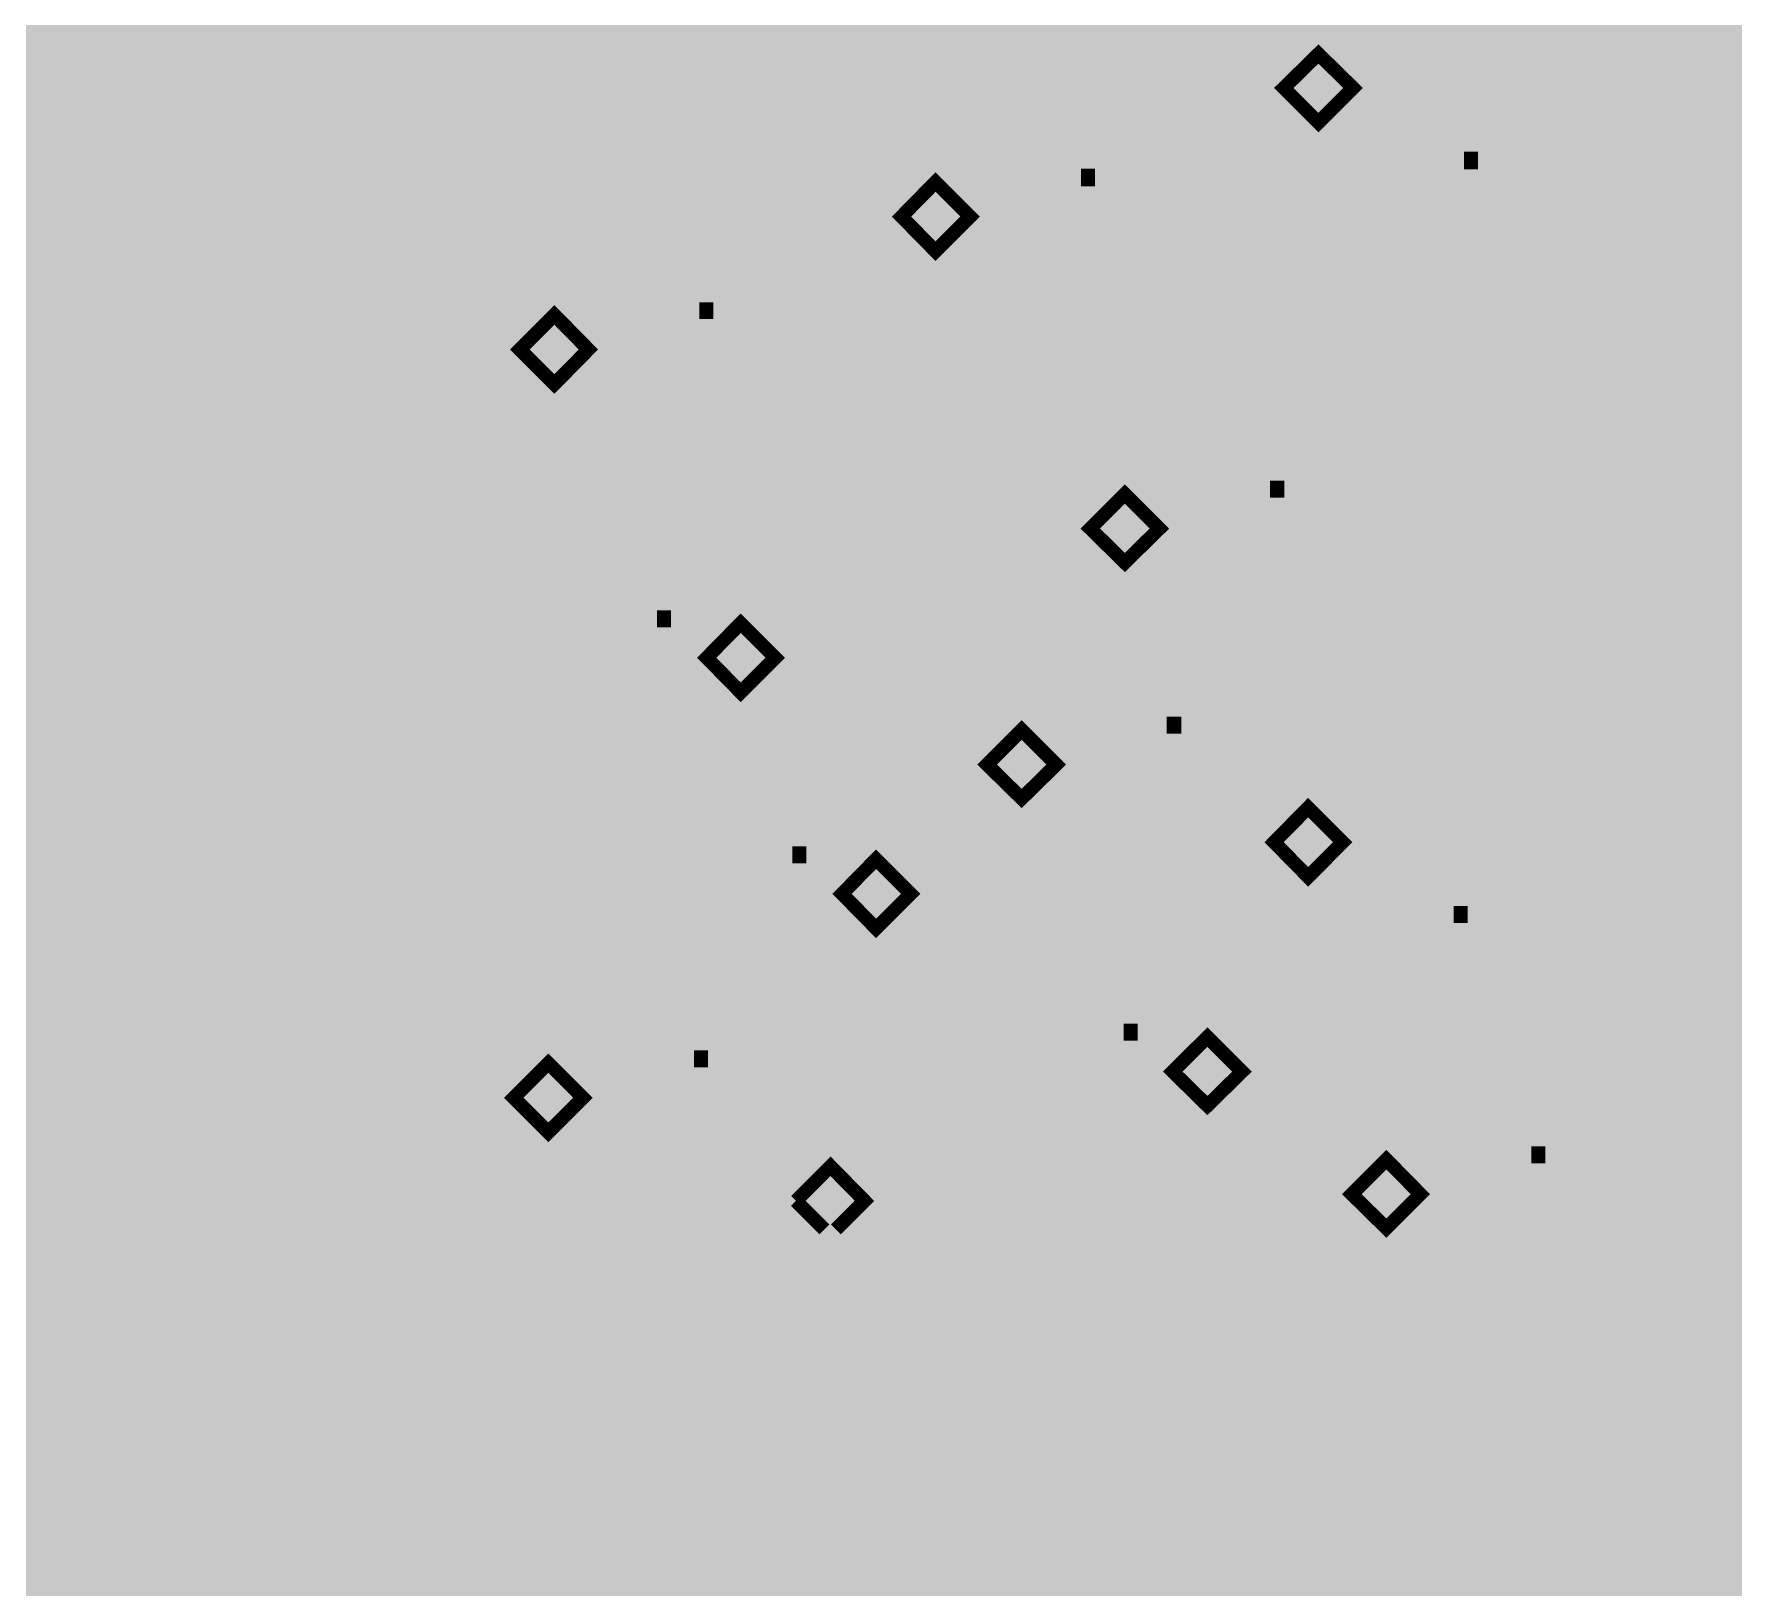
# Model space of a CAD drawing. Header units: millimetres. Extents: x 92 to 588, y 96 to 434.
# Drawn here: x 286.2 to 335.61, y 220.53 to 265.67 of the extents above; entities that cross this region are included whole.
import ezdxf

# ---------------------------------------------------------------- set-up
doc = ezdxf.new("R2010")
doc.units = ezdxf.units.MM
doc.layers.add('H', color=7, linetype='Continuous')
doc.layers.add('P', color=7, linetype='Continuous')

msp = doc.modelspace()

# ---------------------------------------------------------------- hatches: boundary and pattern name
at = {"layer": 'H', "linetype": 'Continuous'}
for points in [[(291.162, 223.903), (291.162, 433.788), (588.166, 433.788), (588.166, 223.903), (291.162, 223.903)], [(91.585, 96.255), (91.585, 292.1), (374.884, 292.1), (374.884, 96.255), (91.585, 96.255)], [(323.529, 263.096), (322.524, 264.102), (323.529, 265.089), (324.535, 264.102), (323.529, 263.096)], [(328.715, 261.738), (328.715, 262.108), (328.874, 262.267), (329.033, 262.426), (329.191, 262.567), (329.333, 262.726), (329.474, 262.885), (329.685, 263.149), (329.738, 263.255), (329.791, 263.343), (329.844, 263.555), (329.844, 263.661), (329.844, 263.767), (329.809, 263.837), (329.791, 263.89), (329.756, 263.961), (329.721, 263.978), (329.65, 264.031), (329.58, 264.066), (329.491, 264.084), (329.403, 264.084), (329.315, 264.084), (329.227, 264.066), (329.121, 264.031), (329.033, 263.996), (328.962, 263.978), (328.892, 263.925), (328.839, 263.89), (328.786, 263.855), (328.768, 264.225), (328.892, 264.278), (329.068, 264.331), (329.156, 264.349), (329.35, 264.384), (329.438, 264.384), (329.527, 264.384), (329.685, 264.366), (329.826, 264.313), (329.95, 264.243), (330.003, 264.19), (330.038, 264.137), (330.126, 264.031), (330.179, 263.908), (330.197, 263.749), (330.197, 263.678), (330.197, 263.52), (330.162, 263.396), (330.126, 263.273), (330.073, 263.149), (330.003, 263.043), (329.915, 262.938), (329.826, 262.814), (329.721, 262.708), (329.544, 262.532), (329.35, 262.338), (329.174, 262.161), (329.033, 262.038), (330.303, 262.038), (330.303, 261.738), (328.715, 261.738)], [(315.363, 261.191), (315.274, 261.209), (315.116, 261.227), (315.045, 261.262), (314.975, 261.297), (314.833, 261.385), (314.78, 261.438), (314.728, 261.509), (314.622, 261.703), (314.569, 261.809), (314.534, 261.932), (314.498, 262.214), (314.498, 262.391), (314.498, 262.549), (314.534, 262.849), (314.569, 262.99), (314.604, 263.132), (314.71, 263.361), (314.78, 263.467), (314.851, 263.555), (315.045, 263.714), (315.151, 263.767), (315.257, 263.819), (315.521, 263.872), (315.662, 263.89), (315.751, 263.89), (315.821, 263.872), (315.892, 263.872), (315.945, 263.855), (315.945, 263.52), (315.892, 263.537), (315.804, 263.573), (315.715, 263.59), (315.61, 263.59), (315.539, 263.59), (315.38, 263.555), (315.257, 263.502), (315.151, 263.414), (315.098, 263.361), (315.045, 263.308), (314.957, 263.184), (314.904, 263.008), (314.869, 262.832), (314.851, 262.726), (314.975, 262.532), (314.851, 262.479), (314.851, 262.444), (314.851, 262.408), (314.851, 262.179), (314.886, 261.967), (314.904, 261.879), (314.922, 261.809), (314.992, 261.668), (315.027, 261.632), (315.116, 261.562), (315.186, 261.509), (315.274, 261.491), (315.363, 261.473), (315.451, 261.491), (315.592, 261.544), (315.662, 261.597), (315.733, 261.668), (315.768, 261.756), (315.821, 261.932), (315.821, 262.073), (315.821, 262.161), (315.804, 262.285), (315.786, 262.338), (315.768, 262.391), (315.698, 262.497), (315.645, 262.532), (315.61, 262.549), (315.539, 262.585), (315.486, 262.602), (315.415, 262.62), (315.31, 262.62), (315.204, 262.62), (315.08, 262.585), (314.975, 262.532), (314.851, 262.726), (314.975, 262.796), (315.116, 262.849), (315.169, 262.885), (315.31, 262.902), (315.398, 262.902), (315.539, 262.902), (315.662, 262.867), (315.715, 262.849), (315.839, 262.796), (315.892, 262.743), (315.962, 262.691), (316.068, 262.549), (316.103, 262.479), (316.139, 262.391), (316.174, 262.197), (316.174, 262.091), (316.174, 261.985), (316.139, 261.809), (316.103, 261.72), (316.068, 261.632), (315.98, 261.509), (315.927, 261.438), (315.874, 261.385), (315.751, 261.297), (315.68, 261.262), (315.592, 261.227), (315.433, 261.209), (315.363, 261.191)], [(317.955, 261.209), (317.885, 261.209), (317.814, 261.227), (317.744, 261.244), (317.744, 261.562), (317.814, 261.544), (317.885, 261.526), (317.991, 261.509), (318.079, 261.509), (318.167, 261.509), (318.308, 261.526), (318.449, 261.579), (318.573, 261.668), (318.608, 261.72), (318.661, 261.791), (318.732, 261.914), (318.785, 262.073), (318.82, 262.267), (318.837, 262.373), (318.732, 262.549), (318.837, 262.62), (318.837, 262.673), (318.837, 262.726), (318.837, 262.779), (318.837, 262.902), (318.82, 263.114), (318.802, 263.202), (318.767, 263.29), (318.696, 263.414), (318.661, 263.467), (318.626, 263.502), (318.538, 263.555), (318.502, 263.573), (318.432, 263.608), (318.344, 263.608), (318.238, 263.608), (318.097, 263.555), (318.026, 263.484), (317.991, 263.449), (317.973, 263.414), (317.92, 263.326), (317.867, 263.149), (317.867, 263.008), (317.867, 262.938), (317.885, 262.796), (317.903, 262.743), (317.938, 262.691), (318.008, 262.602), (318.044, 262.567), (318.079, 262.532), (318.15, 262.497), (318.202, 262.479), (318.273, 262.479), (318.379, 262.461), (318.485, 262.479), (318.608, 262.514), (318.732, 262.549), (318.837, 262.373), (318.696, 262.285), (318.573, 262.232), (318.502, 262.214), (318.361, 262.179), (318.291, 262.179), (318.15, 262.197), (318.026, 262.214), (317.973, 262.232), (317.85, 262.303), (317.797, 262.338), (317.726, 262.391), (317.62, 262.532), (317.585, 262.602), (317.55, 262.691), (317.515, 262.885), (317.515, 262.99), (317.515, 263.096), (317.55, 263.273), (317.585, 263.361), (317.62, 263.449), (317.709, 263.59), (317.761, 263.643), (317.814, 263.696), (317.938, 263.784), (318.097, 263.855), (318.255, 263.89), (318.344, 263.89), (318.432, 263.89), (318.59, 263.855), (318.661, 263.837), (318.732, 263.802), (318.855, 263.714), (318.908, 263.661), (318.979, 263.573), (319.084, 263.396), (319.12, 263.29), (319.155, 263.167), (319.19, 262.867), (319.19, 262.708), (319.19, 262.549), (319.155, 262.232), (319.12, 262.091), (319.084, 261.95), (318.979, 261.72), (318.908, 261.615), (318.837, 261.526), (318.643, 261.368), (318.555, 261.315), (318.432, 261.262), (318.185, 261.209), (318.026, 261.209), (317.955, 261.209)], [(323.865, 261.738), (325.046, 264.031), (323.706, 264.031), (323.706, 264.331), (325.346, 264.331), (325.346, 263.943), (324.235, 261.738), (323.865, 261.738)], [(325.805, 261.738), (326.987, 264.031), (325.646, 264.031), (325.646, 264.331), (327.286, 264.331), (327.286, 263.943), (326.175, 261.738), (325.805, 261.738)], [(312.734, 261.244), (313.916, 263.537), (312.576, 263.537), (312.576, 263.837), (314.216, 263.837), (314.216, 263.449), (313.105, 261.244), (312.734, 261.244)], [(320.548, 261.244), (320.548, 262.144), (320.548, 262.426), (320.548, 263.431), (319.684, 262.426), (320.548, 262.426), (320.548, 262.144), (319.42, 262.144), (319.42, 262.514), (320.566, 263.837), (320.884, 263.837), (320.884, 262.426), (321.201, 262.426), (321.201, 262.144), (320.884, 262.144), (320.884, 261.244), (320.548, 261.244)], [(327.763, 261.738), (327.763, 262.25), (328.168, 262.25), (328.168, 261.738), (327.763, 261.738)], [(316.633, 261.244), (316.633, 261.756), (317.038, 261.756), (317.038, 261.244), (316.633, 261.244)], [(312.399, 259.357), (311.411, 260.362), (312.399, 261.368), (313.405, 260.362), (312.399, 259.357)], [(301.64, 257.381), (302.821, 259.674), (301.481, 259.674), (301.481, 259.974), (303.121, 259.974), (303.121, 259.586), (302.01, 257.381), (301.64, 257.381)], [(304.268, 257.328), (304.18, 257.346), (304.021, 257.364), (303.95, 257.399), (303.88, 257.434), (303.756, 257.505), (303.686, 257.575), (303.633, 257.646), (303.527, 257.84), (303.492, 257.946), (303.456, 258.069), (303.403, 258.351), (303.403, 258.528), (303.403, 258.687), (303.439, 258.986), (303.474, 259.128), (303.509, 259.269), (303.615, 259.498), (303.686, 259.604), (303.774, 259.692), (303.95, 259.851), (304.056, 259.904), (304.162, 259.957), (304.426, 260.009), (304.568, 260.027), (304.656, 260.027), (304.726, 260.009), (304.797, 260.009), (304.867, 259.992), (304.867, 259.657), (304.797, 259.674), (304.709, 259.71), (304.62, 259.727), (304.515, 259.727), (304.444, 259.727), (304.303, 259.692), (304.162, 259.639), (304.056, 259.551), (304.003, 259.498), (303.95, 259.445), (303.88, 259.322), (303.809, 259.145), (303.774, 258.969), (303.756, 258.863), (303.88, 258.669), (303.756, 258.616), (303.756, 258.581), (303.756, 258.493), (303.756, 258.457), (303.756, 258.316), (303.791, 258.104), (303.809, 258.016), (303.844, 257.928), (303.897, 257.805), (303.933, 257.769), (304.021, 257.699), (304.091, 257.646), (304.18, 257.628), (304.268, 257.611), (304.374, 257.628), (304.497, 257.681), (304.568, 257.734), (304.603, 257.769), (304.638, 257.805), (304.691, 257.893), (304.726, 258.069), (304.726, 258.21), (304.726, 258.298), (304.709, 258.422), (304.691, 258.475), (304.673, 258.528), (304.603, 258.616), (304.55, 258.669), (304.515, 258.687), (304.444, 258.722), (304.409, 258.739), (304.321, 258.757), (304.232, 258.757), (304.109, 258.757), (303.985, 258.722), (303.88, 258.669), (303.756, 258.863), (303.897, 258.933), (304.021, 258.986), (304.091, 259.022), (304.232, 259.039), (304.303, 259.039), (304.444, 259.039), (304.568, 259.004), (304.62, 258.986), (304.744, 258.933), (304.797, 258.881), (304.867, 258.828), (304.973, 258.687), (305.009, 258.616), (305.044, 258.528), (305.079, 258.334), (305.079, 258.228), (305.079, 258.122), (305.044, 257.946), (305.026, 257.858), (304.991, 257.769), (304.903, 257.628), (304.85, 257.575), (304.779, 257.522), (304.656, 257.434), (304.585, 257.399), (304.515, 257.364), (304.356, 257.346), (304.268, 257.328)], [(306.631, 257.381), (307.813, 259.674), (306.473, 259.674), (306.473, 259.974), (308.113, 259.974), (308.113, 259.586), (307.002, 257.381), (306.631, 257.381)], [(308.572, 257.381), (309.753, 259.674), (308.43, 259.674), (308.43, 259.974), (310.071, 259.974), (310.071, 259.586), (308.942, 257.381), (308.572, 257.381)], [(301.322, 255.494), (300.317, 256.499), (301.322, 257.505), (302.31, 256.499), (301.322, 255.494)], [(305.538, 257.381), (305.538, 257.875), (305.943, 257.875), (305.943, 257.381), (305.538, 257.381)], [(318.22, 252.195), (319.42, 254.471), (318.079, 254.471), (318.079, 254.771), (319.719, 254.771), (319.719, 254.383), (318.59, 252.195), (318.22, 252.195)], [(320.848, 252.143), (320.76, 252.143), (320.601, 252.178), (320.531, 252.195), (320.46, 252.231), (320.337, 252.319), (320.284, 252.372), (320.213, 252.442), (320.107, 252.636), (320.072, 252.742), (320.037, 252.866), (320.002, 253.166), (320.002, 253.324), (320.002, 253.501), (320.037, 253.801), (320.072, 253.942), (320.107, 254.065), (320.213, 254.312), (320.284, 254.4), (320.354, 254.506), (320.531, 254.647), (320.637, 254.718), (320.76, 254.771), (321.007, 254.824), (321.148, 254.824), (321.236, 254.824), (321.325, 254.824), (321.395, 254.806), (321.448, 254.788), (321.448, 254.453), (321.377, 254.488), (321.307, 254.506), (321.201, 254.524), (321.113, 254.524), (321.025, 254.524), (320.884, 254.488), (320.76, 254.436), (320.637, 254.365), (320.584, 254.312), (320.548, 254.259), (320.46, 254.118), (320.407, 253.959), (320.372, 253.765), (320.354, 253.659), (320.46, 253.483), (320.354, 253.413), (320.354, 253.377), (320.354, 253.342), (320.354, 253.307), (320.337, 253.254), (320.354, 253.13), (320.372, 252.901), (320.39, 252.813), (320.425, 252.742), (320.495, 252.619), (320.531, 252.566), (320.601, 252.495), (320.69, 252.46), (320.76, 252.425), (320.848, 252.425), (320.954, 252.425), (321.078, 252.478), (321.166, 252.531), (321.183, 252.566), (321.219, 252.601), (321.272, 252.707), (321.307, 252.866), (321.325, 253.024), (321.325, 253.095), (321.307, 253.236), (321.272, 253.289), (321.254, 253.342), (321.183, 253.43), (321.148, 253.465), (321.113, 253.501), (321.025, 253.536), (320.989, 253.536), (320.901, 253.554), (320.813, 253.554), (320.69, 253.554), (320.584, 253.518), (320.46, 253.483), (320.354, 253.659), (320.478, 253.748), (320.601, 253.801), (320.672, 253.818), (320.813, 253.836), (320.884, 253.836), (321.042, 253.836), (321.148, 253.818), (321.219, 253.801), (321.325, 253.73), (321.395, 253.695), (321.466, 253.642), (321.571, 253.501), (321.607, 253.413), (321.642, 253.324), (321.677, 253.148), (321.677, 253.024), (321.677, 252.936), (321.642, 252.742), (321.607, 252.654), (321.571, 252.583), (321.483, 252.442), (321.43, 252.389), (321.377, 252.319), (321.236, 252.231), (321.166, 252.195), (321.095, 252.178), (320.936, 252.143), (320.848, 252.143)], [(323.865, 252.125), (323.776, 252.143), (323.6, 252.16), (323.512, 252.195), (323.441, 252.213), (323.3, 252.301), (323.247, 252.354), (323.194, 252.407), (323.106, 252.531), (323.088, 252.601), (323.053, 252.672), (323.018, 252.83), (323.018, 252.901), (323.035, 253.007), (323.088, 253.201), (323.141, 253.289), (323.194, 253.377), (323.353, 253.518), (323.459, 253.571), (323.6, 253.43), (323.494, 253.324), (323.441, 253.254), (323.406, 253.183), (323.371, 253.024), (323.371, 252.936), (323.371, 252.813), (323.441, 252.619), (323.512, 252.548), (323.582, 252.478), (323.759, 252.389), (323.865, 252.389), (323.97, 252.389), (324.147, 252.46), (324.217, 252.531), (324.288, 252.601), (324.341, 252.778), (324.358, 252.883), (324.341, 252.954), (324.323, 253.077), (324.288, 253.13), (324.253, 253.183), (324.129, 253.271), (324.041, 253.324), (323.988, 253.36), (323.882, 253.395), (323.794, 253.43), (323.67, 253.483), (323.6, 253.43), (323.459, 253.571), (323.371, 253.642), (323.23, 253.765), (323.177, 253.818), (323.141, 253.889), (323.088, 254.065), (323.088, 254.153), (323.088, 254.224), (323.124, 254.365), (323.177, 254.488), (323.247, 254.594), (323.3, 254.647), (323.371, 254.683), (323.494, 254.753), (323.635, 254.806), (323.776, 254.841), (323.953, 254.841), (324.111, 254.806), (324.253, 254.771), (324.376, 254.7), (324.429, 254.647), (324.482, 254.612), (324.552, 254.506), (324.623, 254.383), (324.641, 254.242), (324.641, 254.171), (324.641, 254.083), (324.588, 253.924), (324.535, 253.836), (324.482, 253.748), (324.341, 253.624), (324.253, 253.571), (324.111, 253.712), (324.217, 253.836), (324.253, 253.889), (324.27, 253.959), (324.305, 254.1), (324.305, 254.171), (324.305, 254.259), (324.235, 254.4), (324.182, 254.471), (324.164, 254.488), (324.094, 254.541), (323.97, 254.577), (323.865, 254.577), (323.776, 254.577), (323.618, 254.524), (323.547, 254.471), (323.529, 254.453), (323.476, 254.383), (323.441, 254.277), (323.441, 254.189), (323.441, 254.136), (323.459, 254.03), (323.494, 253.977), (323.529, 253.942), (323.618, 253.853), (323.688, 253.818), (323.847, 253.73), (323.953, 253.695), (324.041, 253.659), (324.111, 253.712), (324.253, 253.571), (324.358, 253.501), (324.535, 253.377), (324.588, 253.307), (324.641, 253.218), (324.711, 253.024), (324.711, 252.919), (324.711, 252.83), (324.676, 252.672), (324.623, 252.548), (324.517, 252.407), (324.464, 252.354), (324.411, 252.301), (324.27, 252.213), (324.111, 252.16), (323.953, 252.143), (323.865, 252.125)], [(325.611, 252.143), (325.434, 252.16), (325.329, 252.178), (325.152, 252.231), (325.011, 252.301), (325.011, 252.672), (325.152, 252.583), (325.329, 252.513), (325.417, 252.478), (325.611, 252.442), (325.699, 252.442), (325.805, 252.442), (325.911, 252.478), (325.964, 252.495), (326.052, 252.548), (326.087, 252.583), (326.158, 252.654), (326.193, 252.76), (326.21, 252.795), (326.228, 252.919), (326.228, 253.06), (326.21, 253.166), (326.193, 253.218), (326.158, 253.254), (326.105, 253.324), (326.069, 253.36), (325.999, 253.395), (325.893, 253.43), (325.805, 253.448), (325.681, 253.448), (325.54, 253.448), (325.54, 253.73), (325.646, 253.73), (325.77, 253.748), (325.964, 253.801), (326.034, 253.853), (326.069, 253.871), (326.122, 253.942), (326.175, 254.065), (326.175, 254.171), (326.175, 254.224), (326.158, 254.294), (326.14, 254.33), (326.122, 254.365), (326.069, 254.436), (326.052, 254.453), (325.981, 254.488), (325.893, 254.506), (325.822, 254.524), (325.734, 254.524), (325.628, 254.524), (325.54, 254.506), (325.452, 254.488), (325.364, 254.453), (325.276, 254.418), (325.205, 254.383), (325.152, 254.33), (325.099, 254.312), (325.082, 254.665), (325.205, 254.735), (325.381, 254.788), (325.487, 254.806), (325.664, 254.824), (325.752, 254.824), (325.928, 254.824), (326.069, 254.788), (326.122, 254.771), (326.246, 254.718), (326.299, 254.683), (326.352, 254.647), (326.44, 254.541), (326.475, 254.488), (326.493, 254.418), (326.528, 254.277), (326.528, 254.206), (326.528, 254.1), (326.457, 253.906), (326.387, 253.836), (326.316, 253.765), (326.158, 253.659), (326.052, 253.624), (326.14, 253.589), (326.228, 253.554), (326.316, 253.501), (326.405, 253.43), (326.44, 253.395), (326.51, 253.307), (326.528, 253.236), (326.546, 253.183), (326.581, 253.042), (326.581, 252.954), (326.581, 252.866), (326.546, 252.707), (326.528, 252.636), (326.493, 252.566), (326.405, 252.442), (326.352, 252.372), (326.299, 252.319), (326.158, 252.231), (326.087, 252.195), (325.999, 252.178), (325.822, 252.143), (325.717, 252.143), (325.611, 252.143)], [(322.118, 252.195), (322.118, 252.689), (322.542, 252.689), (322.542, 252.195), (322.118, 252.195)], [(317.903, 250.308), (316.897, 251.296), (317.903, 252.301), (318.908, 251.296), (317.903, 250.308)], [(303.033, 248.368), (302.945, 248.385), (302.786, 248.403), (302.715, 248.438), (302.645, 248.474), (302.521, 248.562), (302.451, 248.615), (302.398, 248.685), (302.292, 248.879), (302.257, 248.985), (302.222, 249.109), (302.169, 249.391), (302.169, 249.726), (302.204, 250.026), (302.239, 250.167), (302.275, 250.308), (302.38, 250.537), (302.451, 250.643), (302.539, 250.731), (302.715, 250.89), (302.821, 250.943), (302.927, 250.996), (303.192, 251.049), (303.333, 251.067), (303.421, 251.067), (303.492, 251.049), (303.562, 251.049), (303.633, 251.031), (303.633, 250.696), (303.562, 250.714), (303.474, 250.749), (303.386, 250.767), (303.28, 250.767), (303.209, 250.767), (303.068, 250.731), (302.927, 250.678), (302.821, 250.59), (302.768, 250.537), (302.715, 250.484), (302.645, 250.361), (302.574, 250.185), (302.539, 250.008), (302.521, 249.902), (302.645, 249.708), (302.521, 249.655), (302.521, 249.62), (302.521, 249.532), (302.521, 249.497), (302.521, 249.356), (302.557, 249.144), (302.574, 249.056), (302.61, 248.968), (302.663, 248.844), (302.715, 248.809), (302.786, 248.738), (302.857, 248.685), (302.945, 248.668), (303.033, 248.65), (303.139, 248.668), (303.262, 248.721), (303.333, 248.773), (303.368, 248.809), (303.403, 248.844), (303.456, 248.932), (303.492, 249.109), (303.492, 249.25), (303.492, 249.338), (303.474, 249.461), (303.456, 249.514), (303.439, 249.567), (303.368, 249.673), (303.315, 249.708), (303.28, 249.726), (303.209, 249.761), (303.174, 249.779), (303.086, 249.797), (302.998, 249.797), (302.874, 249.797), (302.751, 249.761), (302.645, 249.708), (302.521, 249.902), (302.663, 249.973), (302.786, 250.026), (302.857, 250.061), (302.998, 250.079), (303.068, 250.079), (303.209, 250.079), (303.333, 250.043), (303.386, 250.026), (303.509, 249.973), (303.562, 249.92), (303.633, 249.867), (303.739, 249.726), (303.774, 249.655), (303.809, 249.567), (303.844, 249.373), (303.844, 249.267), (303.844, 249.162), (303.809, 248.985), (303.791, 248.897), (303.756, 248.809), (303.668, 248.668), (303.615, 248.615), (303.545, 248.562), (303.421, 248.474), (303.35, 248.438), (303.28, 248.403), (303.121, 248.385), (303.033, 248.368)], [(306.085, 248.368), (305.996, 248.385), (305.838, 248.403), (305.749, 248.438), (305.679, 248.474), (305.555, 248.562), (305.502, 248.615), (305.432, 248.685), (305.344, 248.879), (305.291, 248.985), (305.255, 249.109), (305.22, 249.391), (305.22, 249.567), (305.22, 249.726), (305.255, 250.026), (305.291, 250.167), (305.326, 250.308), (305.432, 250.537), (305.502, 250.643), (305.573, 250.731), (305.767, 250.89), (305.873, 250.943), (305.979, 250.996), (306.243, 251.049), (306.384, 251.067), (306.473, 251.067), (306.543, 251.049), (306.614, 251.049), (306.667, 251.031), (306.667, 250.696), (306.596, 250.714), (306.525, 250.749), (306.437, 250.767), (306.331, 250.767), (306.261, 250.767), (306.102, 250.731), (305.979, 250.678), (305.855, 250.59), (305.82, 250.537), (305.767, 250.484), (305.679, 250.361), (305.626, 250.185), (305.591, 250.008), (305.573, 249.902), (305.696, 249.708), (305.573, 249.655), (305.573, 249.62), (305.573, 249.585), (305.573, 249.497), (305.573, 249.356), (305.591, 249.144), (305.626, 249.056), (305.644, 248.968), (305.714, 248.844), (305.749, 248.809), (305.82, 248.738), (305.908, 248.685), (305.996, 248.668), (306.085, 248.65), (306.173, 248.668), (306.314, 248.721), (306.384, 248.773), (306.42, 248.809), (306.455, 248.844), (306.49, 248.932), (306.543, 249.109), (306.543, 249.25), (306.543, 249.338), (306.525, 249.461), (306.508, 249.514), (306.473, 249.567), (306.42, 249.673), (306.367, 249.708), (306.331, 249.726), (306.261, 249.761), (306.208, 249.779), (306.12, 249.797), (306.032, 249.797), (305.926, 249.797), (305.802, 249.761), (305.696, 249.708), (305.573, 249.902), (305.696, 249.973), (305.838, 250.026), (305.89, 250.061), (306.032, 250.079), (306.12, 250.079), (306.261, 250.079), (306.384, 250.043), (306.437, 250.026), (306.561, 249.973), (306.614, 249.92), (306.684, 249.867), (306.79, 249.726), (306.825, 249.655), (306.861, 249.567), (306.896, 249.373), (306.896, 249.267), (306.896, 249.162), (306.861, 248.985), (306.825, 248.897), (306.79, 248.809), (306.702, 248.668), (306.649, 248.615), (306.596, 248.562), (306.473, 248.474), (306.402, 248.438), (306.314, 248.403), (306.155, 248.385), (306.085, 248.368)], [(300.405, 248.421), (301.587, 250.714), (300.246, 250.714), (300.246, 251.014), (301.886, 251.014), (301.886, 250.626), (300.775, 248.421), (300.405, 248.421)], [(307.337, 248.421), (308.519, 250.714), (307.196, 250.714), (307.196, 251.014), (308.836, 251.014), (308.836, 250.626), (307.707, 248.421), (307.337, 248.421)], [(304.303, 248.421), (304.303, 248.915), (304.709, 248.915), (304.709, 248.421), (304.303, 248.421)], [(306.737, 246.533), (305.749, 247.539), (306.737, 248.544), (307.743, 247.539), (306.737, 246.533)], [(315.221, 245.334), (316.421, 247.609), (315.08, 247.609), (315.08, 247.909), (316.721, 247.909), (316.721, 247.521), (315.592, 245.334), (315.221, 245.334)], [(317.761, 245.281), (317.603, 245.316), (317.532, 245.334), (317.462, 245.369), (317.338, 245.457), (317.285, 245.51), (317.215, 245.581), (317.109, 245.775), (317.074, 245.881), (317.038, 246.004), (317.003, 246.304), (317.003, 246.463), (317.003, 246.639), (317.038, 246.939), (317.074, 247.08), (317.109, 247.204), (317.215, 247.451), (317.285, 247.539), (317.356, 247.645), (317.532, 247.786), (317.638, 247.856), (317.761, 247.909), (318.008, 247.962), (318.15, 247.962), (318.238, 247.962), (318.326, 247.962), (318.396, 247.944), (318.449, 247.927), (318.449, 247.592), (318.379, 247.627), (318.308, 247.645), (318.202, 247.662), (318.114, 247.662), (318.026, 247.662), (317.885, 247.627), (317.761, 247.574), (317.638, 247.503), (317.585, 247.451), (317.55, 247.398), (317.462, 247.257), (317.409, 247.098), (317.373, 246.904), (317.356, 246.798), (317.462, 246.622), (317.356, 246.551), (317.356, 246.516), (317.356, 246.48), (317.356, 246.269), (317.373, 246.039), (317.409, 245.951), (317.426, 245.881), (317.497, 245.757), (317.532, 245.704), (317.603, 245.634), (317.691, 245.598), (317.761, 245.563), (317.85, 245.563), (317.955, 245.563), (318.079, 245.616), (318.167, 245.669), (318.202, 245.704), (318.22, 245.74), (318.273, 245.845), (318.326, 246.004), (318.326, 246.163), (318.326, 246.233), (318.308, 246.375), (318.255, 246.48), (318.185, 246.569), (318.15, 246.604), (318.114, 246.639), (318.026, 246.674), (317.991, 246.674), (317.903, 246.692), (317.814, 246.692), (317.691, 246.692), (317.585, 246.657), (317.462, 246.622), (317.356, 246.798), (317.479, 246.886), (317.603, 246.939), (317.673, 246.957), (317.814, 246.974), (317.885, 246.974), (318.044, 246.974), (318.15, 246.957), (318.22, 246.939), (318.326, 246.868), (318.396, 246.833), (318.467, 246.78), (318.573, 246.639), (318.608, 246.551), (318.643, 246.463), (318.679, 246.269), (318.679, 246.163), (318.679, 246.075), (318.643, 245.881), (318.608, 245.793), (318.573, 245.722), (318.485, 245.581), (318.432, 245.528), (318.379, 245.457), (318.238, 245.369), (318.167, 245.334), (318.097, 245.316), (317.938, 245.281), (317.85, 245.281), (317.761, 245.281)], [(320.866, 245.263), (320.778, 245.281), (320.601, 245.299), (320.513, 245.334), (320.443, 245.352), (320.301, 245.44), (320.249, 245.493), (320.196, 245.546), (320.107, 245.669), (320.09, 245.74), (320.055, 245.81), (320.037, 245.969), (320.019, 246.039), (320.037, 246.145), (320.09, 246.339), (320.143, 246.428), (320.196, 246.516), (320.354, 246.657), (320.46, 246.71), (320.601, 246.569), (320.495, 246.463), (320.443, 246.392), (320.425, 246.322), (320.372, 246.163), (320.372, 246.075), (320.39, 245.951), (320.46, 245.757), (320.513, 245.687), (320.584, 245.616), (320.76, 245.528), (320.866, 245.528), (320.972, 245.528), (321.148, 245.598), (321.219, 245.669), (321.289, 245.722), (321.342, 245.916), (321.36, 246.022), (321.36, 246.092), (321.325, 246.216), (321.289, 246.269), (321.254, 246.322), (321.13, 246.41), (321.042, 246.463), (320.989, 246.498), (320.901, 246.533), (320.795, 246.569), (320.672, 246.622), (320.601, 246.569), (320.46, 246.71), (320.372, 246.78), (320.231, 246.904), (320.178, 246.957), (320.143, 247.027), (320.09, 247.204), (320.09, 247.292), (320.09, 247.362), (320.125, 247.503), (320.178, 247.627), (320.249, 247.733), (320.301, 247.786), (320.372, 247.821), (320.495, 247.892), (320.637, 247.944), (320.778, 247.98), (320.954, 247.98), (321.113, 247.944), (321.254, 247.909), (321.377, 247.839), (321.43, 247.786), (321.483, 247.733), (321.571, 247.645), (321.624, 247.521), (321.642, 247.38), (321.642, 247.309), (321.642, 247.221), (321.589, 247.062), (321.536, 246.974), (321.483, 246.886), (321.342, 246.763), (321.254, 246.71), (321.113, 246.851), (321.219, 246.974), (321.254, 247.027), (321.272, 247.098), (321.307, 247.239), (321.307, 247.309), (321.307, 247.398), (321.236, 247.539), (321.183, 247.609), (321.166, 247.627), (321.095, 247.68), (320.972, 247.715), (320.866, 247.715), (320.778, 247.715), (320.619, 247.662), (320.548, 247.609), (320.531, 247.592), (320.478, 247.521), (320.443, 247.415), (320.443, 247.327), (320.443, 247.274), (320.478, 247.168), (320.495, 247.115), (320.531, 247.08), (320.619, 246.992), (320.69, 246.957), (320.848, 246.868), (320.954, 246.833), (321.042, 246.798), (321.113, 246.851), (321.254, 246.71), (321.36, 246.639), (321.536, 246.516), (321.589, 246.445), (321.642, 246.357), (321.713, 246.163), (321.713, 246.057), (321.713, 245.969), (321.677, 245.81), (321.624, 245.669), (321.519, 245.546), (321.466, 245.493), (321.413, 245.44), (321.272, 245.352), (321.13, 245.299), (320.954, 245.281), (320.866, 245.263)], [(322.753, 245.281), (322.595, 245.316), (322.524, 245.334), (322.453, 245.369), (322.33, 245.457), (322.277, 245.51), (322.206, 245.581), (322.101, 245.775), (322.065, 245.881), (322.03, 246.004), (321.995, 246.304), (321.995, 246.463), (321.995, 246.639), (322.03, 246.939), (322.065, 247.08), (322.101, 247.204), (322.206, 247.451), (322.277, 247.539), (322.348, 247.645), (322.524, 247.786), (322.63, 247.856), (322.753, 247.909), (323, 247.962), (323.159, 247.962), (323.23, 247.962), (323.318, 247.962), (323.388, 247.944), (323.441, 247.927), (323.441, 247.592), (323.371, 247.627), (323.3, 247.645), (323.194, 247.662), (323.106, 247.662), (323.018, 247.662), (322.877, 247.627), (322.753, 247.574), (322.63, 247.503), (322.577, 247.451), (322.542, 247.398), (322.453, 247.257), (322.4, 247.098), (322.365, 246.904), (322.348, 246.798), (322.453, 246.622), (322.348, 246.551), (322.348, 246.516), (322.348, 246.48), (322.348, 246.392), (322.348, 246.269), (322.365, 246.039), (322.4, 245.951), (322.418, 245.881), (322.489, 245.757), (322.524, 245.704), (322.595, 245.634), (322.683, 245.598), (322.753, 245.563), (322.841, 245.563), (322.947, 245.563), (323.071, 245.616), (323.159, 245.669), (323.194, 245.704), (323.212, 245.74), (323.265, 245.845), (323.318, 246.004), (323.318, 246.163), (323.318, 246.233), (323.3, 246.375), (323.282, 246.428), (323.247, 246.48), (323.177, 246.569), (323.141, 246.604), (323.106, 246.639), (323.035, 246.674), (322.983, 246.674), (322.894, 246.692), (322.806, 246.692), (322.683, 246.692), (322.577, 246.657), (322.453, 246.622), (322.348, 246.798), (322.471, 246.886), (322.595, 246.939), (322.665, 246.957), (322.806, 246.974), (322.877, 246.974), (323.035, 246.974), (323.141, 246.957), (323.212, 246.939), (323.318, 246.868), (323.388, 246.833), (323.459, 246.78), (323.565, 246.639), (323.6, 246.551), (323.635, 246.463), (323.67, 246.269), (323.67, 246.163), (323.67, 246.075), (323.635, 245.881), (323.6, 245.793), (323.565, 245.722), (323.476, 245.581), (323.424, 245.528), (323.371, 245.457), (323.23, 245.369), (323.159, 245.334), (323.088, 245.316), (322.93, 245.281), (322.841, 245.281), (322.753, 245.281)], [(319.12, 245.334), (319.12, 245.828), (319.543, 245.828), (319.543, 245.334), (319.12, 245.334)], [(314.904, 243.447), (313.899, 244.434), (314.904, 245.44), (315.909, 244.434), (314.904, 243.447)], [(304.338, 241.559), (305.52, 243.852), (304.18, 243.852), (304.18, 244.152), (305.82, 244.152), (305.82, 243.764), (304.709, 241.559), (304.338, 241.559)], [(306.966, 241.506), (306.878, 241.524), (306.72, 241.542), (306.649, 241.577), (306.578, 241.612), (306.437, 241.683), (306.384, 241.753), (306.331, 241.824), (306.226, 242.018), (306.173, 242.124), (306.137, 242.247), (306.102, 242.529), (306.102, 242.706), (306.102, 242.864), (306.137, 243.164), (306.173, 243.305), (306.208, 243.447), (306.314, 243.676), (306.384, 243.782), (306.455, 243.87), (306.649, 244.029), (306.755, 244.082), (306.861, 244.134), (307.125, 244.187), (307.266, 244.205), (307.355, 244.205), (307.425, 244.187), (307.496, 244.187), (307.549, 244.17), (307.549, 243.835), (307.496, 243.852), (307.407, 243.887), (307.319, 243.905), (307.213, 243.905), (307.143, 243.905), (306.984, 243.87), (306.861, 243.817), (306.755, 243.729), (306.702, 243.676), (306.649, 243.623), (306.561, 243.499), (306.508, 243.323), (306.473, 243.147), (306.455, 243.041), (306.578, 242.847), (306.455, 242.794), (306.455, 242.759), (306.455, 242.723), (306.455, 242.494), (306.49, 242.282), (306.508, 242.194), (306.525, 242.106), (306.596, 241.982), (306.631, 241.947), (306.72, 241.877), (306.79, 241.824), (306.878, 241.806), (306.966, 241.788), (307.055, 241.806), (307.196, 241.859), (307.266, 241.912), (307.302, 241.947), (307.337, 241.982), (307.372, 242.071), (307.425, 242.247), (307.425, 242.388), (307.425, 242.476), (307.407, 242.6), (307.39, 242.653), (307.372, 242.706), (307.302, 242.794), (307.249, 242.847), (307.213, 242.864), (307.143, 242.9), (307.09, 242.917), (307.019, 242.935), (306.914, 242.935), (306.808, 242.935), (306.684, 242.9), (306.578, 242.847), (306.455, 243.041), (306.578, 243.111), (306.72, 243.164), (306.772, 243.2), (306.914, 243.217), (307.002, 243.217), (307.143, 243.217), (307.266, 243.182), (307.319, 243.164), (307.443, 243.111), (307.496, 243.058), (307.566, 243.006), (307.672, 242.864), (307.707, 242.794), (307.743, 242.706), (307.778, 242.512), (307.778, 242.406), (307.778, 242.3), (307.743, 242.124), (307.707, 242.035), (307.672, 241.947), (307.584, 241.806), (307.531, 241.753), (307.478, 241.7), (307.355, 241.612), (307.284, 241.577), (307.196, 241.542), (307.037, 241.524), (306.966, 241.506)], [(309.33, 241.559), (310.512, 243.852), (309.171, 243.852), (309.171, 244.152), (310.812, 244.152), (310.812, 243.764), (309.7, 241.559), (309.33, 241.559)], [(311.517, 241.524), (311.429, 241.524), (311.359, 241.542), (311.288, 241.559), (311.288, 241.877), (311.359, 241.859), (311.447, 241.841), (311.535, 241.824), (311.623, 241.806), (311.711, 241.824), (311.87, 241.841), (311.994, 241.894), (312.117, 241.982), (312.17, 242.035), (312.205, 242.088), (312.293, 242.229), (312.346, 242.388), (312.382, 242.582), (312.382, 242.67), (312.293, 242.864), (312.382, 242.917), (312.399, 242.988), (312.399, 243.217), (312.364, 243.429), (312.346, 243.517), (312.311, 243.605), (312.258, 243.729), (312.205, 243.782), (312.17, 243.817), (312.099, 243.87), (312.064, 243.887), (311.976, 243.923), (311.888, 243.923), (311.782, 243.905), (311.658, 243.852), (311.57, 243.799), (311.553, 243.764), (311.517, 243.729), (311.464, 243.641), (311.429, 243.464), (311.411, 243.323), (311.411, 243.253), (311.447, 243.111), (311.464, 243.058), (311.482, 243.006), (311.553, 242.917), (311.588, 242.882), (311.623, 242.847), (311.711, 242.812), (311.747, 242.794), (311.835, 242.794), (311.923, 242.776), (312.029, 242.794), (312.17, 242.829), (312.293, 242.864), (312.382, 242.67), (312.24, 242.6), (312.117, 242.547), (312.064, 242.529), (311.923, 242.494), (311.852, 242.494), (311.711, 242.512), (311.588, 242.529), (311.517, 242.547), (311.411, 242.6), (311.341, 242.653), (311.288, 242.706), (311.182, 242.847), (311.129, 242.917), (311.112, 243.006), (311.076, 243.2), (311.059, 243.305), (311.076, 243.411), (311.094, 243.588), (311.129, 243.676), (311.165, 243.764), (311.253, 243.905), (311.306, 243.958), (311.359, 244.011), (311.5, 244.099), (311.57, 244.134), (311.658, 244.17), (311.8, 244.205), (311.976, 244.205), (312.135, 244.17), (312.205, 244.134), (312.276, 244.117), (312.399, 244.029), (312.47, 243.976), (312.523, 243.887), (312.629, 243.711), (312.664, 243.605), (312.699, 243.482), (312.734, 243.182), (312.734, 243.006), (312.734, 242.847), (312.699, 242.547), (312.664, 242.406), (312.629, 242.265), (312.523, 242.035), (312.452, 241.93), (312.382, 241.824), (312.205, 241.683), (312.099, 241.63), (311.994, 241.577), (311.729, 241.524), (311.588, 241.524), (311.517, 241.524)], [(323.23, 241.171), (322.242, 242.177), (323.23, 243.182), (324.235, 242.177), (323.23, 241.171)], [(323.565, 239.831), (324.746, 242.106), (323.406, 242.106), (323.406, 242.406), (325.046, 242.406), (325.046, 242.018), (323.935, 239.831), (323.565, 239.831)], [(326.175, 239.778), (326.087, 239.778), (325.928, 239.813), (325.858, 239.831), (325.787, 239.866), (325.664, 239.954), (325.611, 240.007), (325.54, 240.078), (325.434, 240.272), (325.399, 240.377), (325.364, 240.501), (325.329, 240.801), (325.329, 240.959), (325.329, 241.136), (325.364, 241.436), (325.399, 241.577), (325.434, 241.7), (325.54, 241.947), (325.611, 242.053), (325.681, 242.141), (325.858, 242.3), (325.964, 242.353), (326.087, 242.406), (326.334, 242.459), (326.493, 242.459), (326.563, 242.459), (326.651, 242.459), (326.722, 242.441), (326.775, 242.423), (326.775, 242.088), (326.704, 242.124), (326.634, 242.141), (326.546, 242.159), (326.44, 242.159), (326.352, 242.159), (326.21, 242.141), (326.087, 242.071), (325.964, 242), (325.911, 241.947), (325.875, 241.894), (325.787, 241.753), (325.734, 241.594), (325.699, 241.4), (325.681, 241.295), (325.787, 241.118), (325.681, 241.048), (325.681, 241.012), (325.681, 240.977), (325.681, 240.942), (325.681, 240.889), (325.681, 240.765), (325.699, 240.536), (325.734, 240.448), (325.752, 240.377), (325.822, 240.254), (325.858, 240.201), (325.928, 240.13), (326.016, 240.095), (326.087, 240.06), (326.175, 240.06), (326.281, 240.06), (326.422, 240.113), (326.493, 240.166), (326.528, 240.201), (326.546, 240.254), (326.599, 240.342), (326.651, 240.518), (326.651, 240.66), (326.651, 240.73), (326.634, 240.871), (326.616, 240.924), (326.581, 240.977), (326.51, 241.065), (326.475, 241.101), (326.44, 241.136), (326.369, 241.171), (326.316, 241.171), (326.228, 241.189), (326.14, 241.189), (326.016, 241.189), (325.911, 241.153), (325.787, 241.118), (325.681, 241.295), (325.805, 241.383), (325.928, 241.436), (325.999, 241.453), (326.14, 241.471), (326.228, 241.471), (326.369, 241.471), (326.493, 241.453), (326.546, 241.436), (326.669, 241.365), (326.722, 241.33), (326.793, 241.277), (326.898, 241.136), (326.934, 241.048), (326.969, 240.977), (327.004, 240.783), (327.004, 240.66), (327.004, 240.571), (326.969, 240.377), (326.934, 240.307), (326.898, 240.219), (326.81, 240.078), (326.757, 240.025), (326.704, 239.954), (326.563, 239.866), (326.493, 239.831), (326.422, 239.813), (326.263, 239.778), (326.175, 239.778)], [(329.103, 239.778), (328.927, 239.795), (328.839, 239.831), (328.768, 239.866), (328.627, 239.936), (328.574, 239.989), (328.521, 240.042), (328.433, 240.166), (328.415, 240.236), (328.38, 240.307), (328.362, 240.466), (328.345, 240.536), (328.362, 240.642), (328.415, 240.836), (328.468, 240.924), (328.521, 241.012), (328.68, 241.153), (328.786, 241.206), (328.927, 241.065), (328.821, 240.959), (328.786, 240.889), (328.75, 240.818), (328.698, 240.66), (328.698, 240.571), (328.715, 240.448), (328.786, 240.254), (328.839, 240.183), (328.909, 240.113), (329.103, 240.042), (329.191, 240.025), (329.297, 240.042), (329.474, 240.095), (329.544, 240.166), (329.615, 240.236), (329.668, 240.413), (329.685, 240.518), (329.685, 240.589), (329.65, 240.712), (329.615, 240.765), (329.58, 240.818), (329.456, 240.907), (329.385, 240.959), (329.315, 240.995), (329.227, 241.03), (329.121, 241.065), (328.997, 241.118), (328.927, 241.065), (328.786, 241.206), (328.698, 241.277), (328.556, 241.4), (328.504, 241.453), (328.468, 241.524), (328.415, 241.7), (328.415, 241.788), (328.415, 241.859), (328.451, 242), (328.504, 242.124), (328.592, 242.229), (328.645, 242.282), (328.698, 242.318), (328.821, 242.388), (328.962, 242.441), (329.103, 242.476), (329.191, 242.476), (329.28, 242.476), (329.438, 242.441), (329.58, 242.406), (329.703, 242.335), (329.809, 242.247), (329.897, 242.141), (329.95, 242.018), (329.968, 241.877), (329.968, 241.806), (329.968, 241.736), (329.915, 241.559), (329.879, 241.471), (329.809, 241.383), (329.668, 241.259), (329.58, 241.206), (329.438, 241.348), (329.544, 241.471), (329.58, 241.524), (329.597, 241.594), (329.632, 241.736), (329.632, 241.806), (329.632, 241.894), (329.562, 242.035), (329.509, 242.106), (329.491, 242.124), (329.421, 242.177), (329.297, 242.212), (329.191, 242.212), (329.103, 242.212), (328.945, 242.159), (328.892, 242.106), (328.856, 242.088), (328.803, 242.018), (328.768, 241.912), (328.768, 241.824), (328.768, 241.771), (328.803, 241.665), (328.821, 241.612), (328.856, 241.577), (328.945, 241.489), (329.015, 241.453), (329.068, 241.418), (329.174, 241.365), (329.28, 241.33), (329.368, 241.295), (329.438, 241.348), (329.58, 241.206), (329.685, 241.136), (329.862, 241.012), (329.915, 240.942), (329.968, 240.854), (330.038, 240.66), (330.038, 240.554), (330.038, 240.466), (330.003, 240.307), (329.95, 240.183), (329.862, 240.042), (329.791, 239.989), (329.738, 239.936), (329.597, 239.848), (329.456, 239.795), (329.28, 239.778), (329.103, 239.778)], [(331.044, 239.778), (330.955, 239.778), (330.761, 239.795), (330.655, 239.813), (330.479, 239.866), (330.338, 239.936), (330.338, 240.307), (330.479, 240.219), (330.655, 240.148), (330.744, 240.113), (330.938, 240.078), (331.026, 240.078), (331.132, 240.078), (331.238, 240.113), (331.29, 240.13), (331.379, 240.183), (331.414, 240.219), (331.485, 240.307), (331.52, 240.395), (331.537, 240.43), (331.555, 240.554), (331.555, 240.624), (331.555, 240.695), (331.537, 240.801), (331.502, 240.889), (331.432, 240.959), (331.396, 240.995), (331.326, 241.048), (331.238, 241.065), (331.132, 241.083), (331.008, 241.083), (330.867, 241.083), (330.867, 241.365), (330.991, 241.365), (331.096, 241.383), (331.29, 241.436), (331.361, 241.489), (331.396, 241.506), (331.449, 241.577), (331.502, 241.7), (331.502, 241.806), (331.502, 241.859), (331.485, 241.93), (331.467, 241.982), (331.449, 242), (331.396, 242.071), (331.379, 242.088), (331.308, 242.124), (331.22, 242.141), (331.149, 242.159), (331.061, 242.159), (330.973, 242.159), (330.867, 242.141), (330.779, 242.124), (330.691, 242.088), (330.603, 242.053), (330.55, 242.018), (330.479, 241.982), (330.426, 241.947), (330.409, 242.3), (330.532, 242.371), (330.708, 242.423), (330.814, 242.441), (330.991, 242.459), (331.079, 242.459), (331.255, 242.459), (331.396, 242.423), (331.449, 242.406), (331.573, 242.353), (331.626, 242.318), (331.679, 242.282), (331.767, 242.177), (331.802, 242.124), (331.837, 242.053), (331.855, 241.93), (331.855, 241.841), (331.855, 241.736), (331.784, 241.559), (331.714, 241.471), (331.643, 241.4), (331.485, 241.295), (331.379, 241.259), (331.467, 241.224), (331.555, 241.189), (331.643, 241.136), (331.731, 241.065), (331.767, 241.03), (331.837, 240.942), (331.855, 240.889), (331.89, 240.818), (331.908, 240.677), (331.908, 240.589), (331.908, 240.501), (331.873, 240.342), (331.855, 240.272), (331.82, 240.201), (331.731, 240.078), (331.679, 240.007), (331.626, 239.954), (331.485, 239.866), (331.414, 239.831), (331.326, 239.813), (331.149, 239.778), (331.044, 239.778)], [(308.236, 241.559), (308.236, 242.053), (308.642, 242.053), (308.642, 241.559), (308.236, 241.559)], [(310.671, 239.672), (309.683, 240.677), (310.671, 241.683), (311.676, 240.677), (310.671, 239.672)], [(327.463, 239.831), (327.463, 240.324), (327.869, 240.324), (327.869, 239.831), (327.463, 239.831)], [(333.143, 237.308), (334.324, 239.584), (333.001, 239.584), (333.001, 239.883), (334.642, 239.883), (334.642, 239.495), (333.513, 237.308), (333.143, 237.308)], [(335.1, 237.308), (336.282, 239.584), (334.942, 239.584), (334.942, 239.883), (336.582, 239.883), (336.582, 239.495), (335.471, 237.308), (335.1, 237.308)], [(313.969, 236.409), (315.151, 238.684), (313.81, 238.684), (313.81, 238.984), (315.451, 238.984), (315.451, 238.596), (314.34, 236.409), (313.969, 236.409)], [(316.58, 236.356), (316.509, 236.356), (316.333, 236.373), (316.262, 236.409), (316.192, 236.444), (316.068, 236.532), (316.015, 236.585), (315.945, 236.656), (315.839, 236.85), (315.804, 236.955), (315.768, 237.079), (315.733, 237.379), (315.733, 237.537), (315.733, 237.696), (315.768, 238.014), (315.804, 238.155), (315.839, 238.278), (315.945, 238.508), (316.015, 238.613), (316.086, 238.719), (316.262, 238.86), (316.368, 238.931), (316.491, 238.984), (316.756, 239.037), (316.897, 239.037), (316.968, 239.037), (317.056, 239.019), (317.126, 239.019), (317.179, 239.002), (317.179, 238.666), (317.109, 238.702), (317.038, 238.719), (316.95, 238.737), (316.844, 238.737), (316.756, 238.737), (316.615, 238.702), (316.491, 238.649), (316.368, 238.578), (316.315, 238.525), (316.28, 238.455), (316.192, 238.331), (316.139, 238.173), (316.103, 237.978), (316.086, 237.873), (316.192, 237.696), (316.086, 237.626), (316.086, 237.59), (316.086, 237.555), (316.086, 237.52), (316.086, 237.467), (316.086, 237.326), (316.103, 237.114), (316.139, 237.026), (316.156, 236.955), (316.227, 236.832), (316.262, 236.779), (316.333, 236.708), (316.421, 236.673), (316.491, 236.638), (316.58, 236.638), (316.685, 236.638), (316.827, 236.691), (316.897, 236.744), (316.932, 236.779), (316.95, 236.814), (317.003, 236.92), (317.056, 237.079), (317.056, 237.22), (317.056, 237.308), (317.038, 237.432), (317.021, 237.502), (316.985, 237.555), (316.915, 237.643), (316.88, 237.679), (316.844, 237.714), (316.774, 237.749), (316.721, 237.749), (316.633, 237.767), (316.544, 237.767), (316.421, 237.767), (316.315, 237.732), (316.192, 237.696), (316.086, 237.873), (316.209, 237.961), (316.333, 238.014), (316.403, 238.031), (316.544, 238.049), (316.633, 238.049), (316.774, 238.049), (316.897, 238.031), (316.95, 238.014), (317.074, 237.943), (317.126, 237.908), (317.197, 237.837), (317.303, 237.714), (317.338, 237.626), (317.373, 237.537), (317.409, 237.343), (317.409, 237.238), (317.409, 237.149), (317.373, 236.955), (317.338, 236.867), (317.303, 236.797), (317.215, 236.656), (317.162, 236.585), (317.109, 236.532), (316.968, 236.444), (316.897, 236.409), (316.827, 236.391), (316.668, 236.356), (316.58, 236.356)], [(319.843, 236.409), (319.843, 237.291), (319.843, 237.573), (319.843, 238.578), (318.979, 237.573), (319.843, 237.573), (319.843, 237.291), (318.696, 237.291), (318.696, 237.661), (319.86, 238.984), (320.178, 238.984), (320.178, 237.573), (320.478, 237.573), (320.478, 237.291), (320.178, 237.291), (320.178, 236.409), (319.843, 236.409)], [(321.201, 236.356), (321.13, 236.356), (321.06, 236.356), (320.989, 236.373), (320.919, 236.391), (320.919, 236.726), (320.989, 236.691), (321.078, 236.673), (321.166, 236.656), (321.254, 236.656), (321.342, 236.656), (321.483, 236.673), (321.624, 236.744), (321.748, 236.814), (321.783, 236.867), (321.836, 236.938), (321.907, 237.061), (321.977, 237.238), (321.995, 237.414), (322.012, 237.52), (321.907, 237.696), (322.012, 237.767), (322.012, 237.837), (322.012, 237.873), (322.012, 238.049), (321.995, 238.261), (321.977, 238.349), (321.942, 238.437), (321.871, 238.561), (321.836, 238.613), (321.801, 238.649), (321.73, 238.702), (321.677, 238.719), (321.607, 238.755), (321.519, 238.755), (321.413, 238.755), (321.272, 238.702), (321.201, 238.649), (321.148, 238.561), (321.095, 238.472), (321.042, 238.296), (321.042, 238.155), (321.042, 238.084), (321.06, 237.943), (321.113, 237.837), (321.183, 237.749), (321.219, 237.714), (321.254, 237.679), (321.325, 237.643), (321.377, 237.643), (321.448, 237.626), (321.554, 237.626), (321.66, 237.626), (321.783, 237.661), (321.907, 237.696), (322.012, 237.52), (321.871, 237.432), (321.748, 237.379), (321.677, 237.361), (321.554, 237.343), (321.466, 237.343), (321.342, 237.343), (321.219, 237.361), (321.148, 237.379), (321.025, 237.449), (320.972, 237.485), (320.901, 237.537), (320.795, 237.679), (320.76, 237.749), (320.725, 237.837), (320.69, 238.031), (320.69, 238.155), (320.69, 238.243), (320.725, 238.419), (320.76, 238.508), (320.795, 238.596), (320.884, 238.737), (320.936, 238.79), (320.989, 238.86), (321.13, 238.949), (321.201, 238.984), (321.272, 239.002), (321.43, 239.037), (321.519, 239.037), (321.607, 239.037), (321.765, 239.002), (321.836, 238.984), (321.907, 238.949), (322.03, 238.86), (322.083, 238.807), (322.154, 238.737), (322.259, 238.543), (322.295, 238.437), (322.33, 238.314), (322.365, 238.014), (322.365, 237.855), (322.365, 237.696), (322.33, 237.396), (322.295, 237.238), (322.259, 237.097), (322.154, 236.867), (322.083, 236.761), (322.012, 236.673), (321.836, 236.514), (321.73, 236.462), (321.624, 236.409), (321.36, 236.356), (321.201, 236.356)], [(301.481, 235.632), (302.663, 237.926), (301.322, 237.926), (301.322, 238.225), (302.962, 238.225), (302.962, 237.837), (301.834, 235.632), (301.481, 235.632)], [(304.091, 235.58), (304.003, 235.58), (303.844, 235.615), (303.774, 235.65), (303.703, 235.668), (303.58, 235.756), (303.527, 235.827), (303.456, 235.897), (303.35, 236.073), (303.315, 236.197), (303.28, 236.32), (303.245, 236.603), (303.245, 236.779), (303.245, 236.938), (303.28, 237.238), (303.315, 237.379), (303.35, 237.52), (303.456, 237.749), (303.527, 237.855), (303.597, 237.943), (303.774, 238.102), (303.88, 238.155), (304.003, 238.208), (304.25, 238.261), (304.409, 238.278), (304.479, 238.261), (304.568, 238.261), (304.638, 238.243), (304.691, 238.225), (304.691, 237.908), (304.62, 237.926), (304.55, 237.943), (304.462, 237.961), (304.356, 237.978), (304.268, 237.961), (304.127, 237.943), (304.003, 237.89), (303.88, 237.802), (303.827, 237.749), (303.791, 237.696), (303.703, 237.555), (303.65, 237.396), (303.615, 237.22), (303.597, 237.114), (303.703, 236.92), (303.597, 236.867), (303.597, 236.814), (303.597, 236.744), (303.597, 236.691), (303.597, 236.567), (303.615, 236.356), (303.65, 236.268), (303.668, 236.179), (303.739, 236.056), (303.774, 236.021), (303.844, 235.932), (303.933, 235.897), (304.003, 235.879), (304.091, 235.862), (304.197, 235.879), (304.321, 235.932), (304.409, 235.985), (304.462, 236.056), (304.515, 236.144), (304.568, 236.32), (304.568, 236.462), (304.568, 236.532), (304.55, 236.673), (304.532, 236.726), (304.497, 236.779), (304.426, 236.867), (304.391, 236.92), (304.356, 236.938), (304.285, 236.973), (304.232, 236.991), (304.144, 237.008), (304.056, 237.008), (303.933, 236.991), (303.827, 236.973), (303.703, 236.92), (303.597, 237.114), (303.721, 237.185), (303.844, 237.238), (303.915, 237.255), (304.056, 237.291), (304.144, 237.291), (304.285, 237.291), (304.409, 237.255), (304.462, 237.238), (304.568, 237.185), (304.638, 237.132), (304.709, 237.079), (304.815, 236.938), (304.85, 236.867), (304.885, 236.779), (304.92, 236.585), (304.92, 236.373), (304.885, 236.197), (304.85, 236.109), (304.815, 236.021), (304.726, 235.879), (304.673, 235.827), (304.62, 235.774), (304.479, 235.685), (304.409, 235.65), (304.338, 235.615), (304.18, 235.58), (304.091, 235.58)], [(306.331, 235.632), (306.331, 236.003), (306.49, 236.162), (306.649, 236.32), (306.808, 236.462), (306.949, 236.62), (307.09, 236.779), (307.302, 237.044), (307.355, 237.149), (307.407, 237.238), (307.46, 237.449), (307.46, 237.555), (307.46, 237.643), (307.425, 237.732), (307.407, 237.767), (307.372, 237.837), (307.337, 237.873), (307.266, 237.926), (307.196, 237.943), (307.108, 237.978), (307.019, 237.978), (306.931, 237.978), (306.825, 237.943), (306.737, 237.926), (306.649, 237.89), (306.578, 237.855), (306.508, 237.82), (306.455, 237.784), (306.402, 237.749), (306.384, 238.12), (306.508, 238.173), (306.684, 238.225), (306.772, 238.243), (306.966, 238.278), (307.143, 238.278), (307.302, 238.243), (307.443, 238.208), (307.566, 238.137), (307.619, 238.084), (307.654, 238.031), (307.743, 237.926), (307.795, 237.784), (307.813, 237.643), (307.813, 237.555), (307.813, 237.414), (307.778, 237.291), (307.743, 237.167), (307.69, 237.044), (307.619, 236.938), (307.531, 236.814), (307.443, 236.708), (307.337, 236.603), (307.16, 236.426), (306.966, 236.232), (306.79, 236.056), (306.649, 235.932), (307.919, 235.932), (307.919, 235.632), (306.331, 235.632)], [(309.295, 235.632), (309.295, 236.532), (309.295, 236.797), (309.295, 237.82), (308.43, 236.797), (309.295, 236.797), (309.295, 236.532), (308.148, 236.532), (308.148, 236.885), (309.312, 238.225), (309.63, 238.225), (309.63, 236.797), (309.947, 236.797), (309.947, 236.532), (309.63, 236.532), (309.63, 235.632), (309.295, 235.632)], [(317.867, 236.409), (317.867, 236.903), (318.273, 236.903), (318.273, 236.409), (317.867, 236.409)], [(320.301, 234.521), (319.296, 235.509), (320.301, 236.514), (321.307, 235.509), (320.301, 234.521)], [(301.146, 233.745), (300.14, 234.751), (301.146, 235.756), (302.151, 234.751), (301.146, 233.745)], [(305.379, 235.632), (305.379, 236.126), (305.785, 236.126), (305.785, 235.632), (305.379, 235.632)], [(325.822, 232.846), (327.004, 235.121), (325.664, 235.121), (325.664, 235.421), (327.304, 235.421), (327.304, 235.033), (326.193, 232.846), (325.822, 232.846)], [(328.451, 232.793), (328.362, 232.793), (328.204, 232.81), (328.133, 232.846), (328.063, 232.881), (327.939, 232.969), (327.869, 233.022), (327.816, 233.093), (327.71, 233.287), (327.675, 233.392), (327.639, 233.516), (327.586, 233.816), (327.586, 233.974), (327.586, 234.133), (327.622, 234.451), (327.657, 234.574), (327.692, 234.715), (327.798, 234.945), (327.869, 235.05), (327.939, 235.156), (328.133, 235.297), (328.239, 235.368), (328.345, 235.421), (328.609, 235.474), (328.75, 235.474), (328.839, 235.474), (328.909, 235.456), (328.98, 235.456), (329.05, 235.438), (329.05, 235.103), (328.98, 235.121), (328.892, 235.156), (328.803, 235.174), (328.698, 235.174), (328.627, 235.174), (328.486, 235.139), (328.345, 235.086), (328.239, 235.015), (328.186, 234.962), (328.133, 234.892), (328.063, 234.768), (327.992, 234.609), (327.957, 234.415), (327.939, 234.31), (328.063, 234.133), (327.939, 234.063), (327.939, 234.027), (327.939, 233.992), (327.939, 233.957), (327.939, 233.904), (327.939, 233.763), (327.974, 233.551), (327.992, 233.463), (328.027, 233.392), (328.08, 233.269), (328.115, 233.216), (328.204, 233.145), (328.274, 233.11), (328.362, 233.075), (328.451, 233.075), (328.556, 233.075), (328.68, 233.128), (328.75, 233.181), (328.786, 233.216), (328.821, 233.251), (328.874, 233.357), (328.909, 233.516), (328.909, 233.657), (328.909, 233.745), (328.892, 233.869), (328.874, 233.939), (328.856, 233.992), (328.786, 234.08), (328.733, 234.116), (328.698, 234.133), (328.627, 234.186), (328.592, 234.186), (328.504, 234.204), (328.415, 234.204), (328.292, 234.204), (328.168, 234.168), (328.063, 234.133), (327.939, 234.31), (328.08, 234.398), (328.204, 234.451), (328.274, 234.468), (328.415, 234.486), (328.486, 234.486), (328.627, 234.486), (328.75, 234.451), (328.803, 234.433), (328.927, 234.38), (328.98, 234.345), (329.05, 234.274), (329.156, 234.151), (329.191, 234.063), (329.227, 233.974), (329.262, 233.78), (329.262, 233.675), (329.262, 233.586), (329.227, 233.392), (329.209, 233.304), (329.174, 233.234), (329.086, 233.093), (329.033, 233.022), (328.962, 232.969), (328.839, 232.881), (328.768, 232.846), (328.698, 232.81), (328.539, 232.793), (328.451, 232.793)], [(330.814, 232.846), (331.996, 235.121), (330.655, 235.121), (330.655, 235.421), (332.296, 235.421), (332.296, 235.033), (331.185, 232.846), (330.814, 232.846)], [(332.825, 232.846), (332.825, 233.11), (333.301, 233.11), (333.301, 234.839), (332.825, 234.839), (332.825, 235.068), (332.949, 235.068), (333.143, 235.103), (333.213, 235.139), (333.248, 235.174), (333.301, 235.227), (333.354, 235.333), (333.354, 235.438), (333.636, 235.438), (333.636, 233.11), (334.095, 233.11), (334.095, 232.846), (332.825, 232.846)], [(329.721, 232.846), (329.721, 233.339), (330.126, 233.339), (330.126, 232.846), (329.721, 232.846)], [(309.171, 230.923), (308.342, 231.752), (309.348, 232.757), (310.335, 231.752), (309.506, 230.923), (309.171, 230.923)], [(325.505, 230.958), (324.5, 231.946), (325.505, 232.951), (326.493, 231.946), (325.505, 230.958)]]:
    msp.add_hatch(color=7, dxfattribs=at).paths.add_polyline_path(points)

# ---------------------------------------------------------------- linework, layer by layer
at = {"layer": 'P', "color": 7, "const_width": 0.4}
for points in [[(322.524, 264.102), (323.529, 263.096), (324.535, 264.102), (323.529, 265.089), (322.524, 264.102), (322.524, 264.102)], [(311.411, 260.362), (312.399, 259.357), (313.405, 260.362), (312.399, 261.368), (311.411, 260.362), (311.411, 260.362)], [(300.317, 256.499), (301.322, 255.494), (302.31, 256.499), (301.322, 257.505), (300.317, 256.499), (300.317, 256.499)], [(316.897, 251.296), (317.903, 250.308), (318.908, 251.296), (317.903, 252.301), (316.897, 251.296), (316.897, 251.296)], [(305.749, 247.539), (306.737, 246.533), (307.743, 247.539), (306.737, 248.544), (305.749, 247.539), (305.749, 247.539)], [(313.899, 244.434), (314.904, 243.447), (315.909, 244.434), (314.904, 245.44), (313.899, 244.434), (313.899, 244.434)], [(322.242, 242.177), (323.23, 241.171), (324.235, 242.177), (323.23, 243.182), (322.242, 242.177), (322.242, 242.177)], [(309.683, 240.677), (310.671, 239.672), (311.676, 240.677), (310.671, 241.683), (309.683, 240.677), (309.683, 240.677)], [(319.296, 235.509), (320.301, 234.521), (321.307, 235.509), (320.301, 236.514), (319.296, 235.509), (319.296, 235.509)], [(300.14, 234.751), (301.146, 233.745), (302.151, 234.751), (301.146, 235.756), (300.14, 234.751), (300.14, 234.751)], [(324.5, 231.946), (325.505, 230.958), (326.493, 231.946), (325.505, 232.951), (324.5, 231.946), (324.5, 231.946)], [(309.506, 230.923), (310.335, 231.752), (309.348, 232.757), (308.342, 231.752), (308.342, 231.752)], [(308.342, 231.752), (309.171, 230.923)]]:
    msp.add_lwpolyline(points, dxfattribs=at)

doc.saveas('drawing.dxf')
